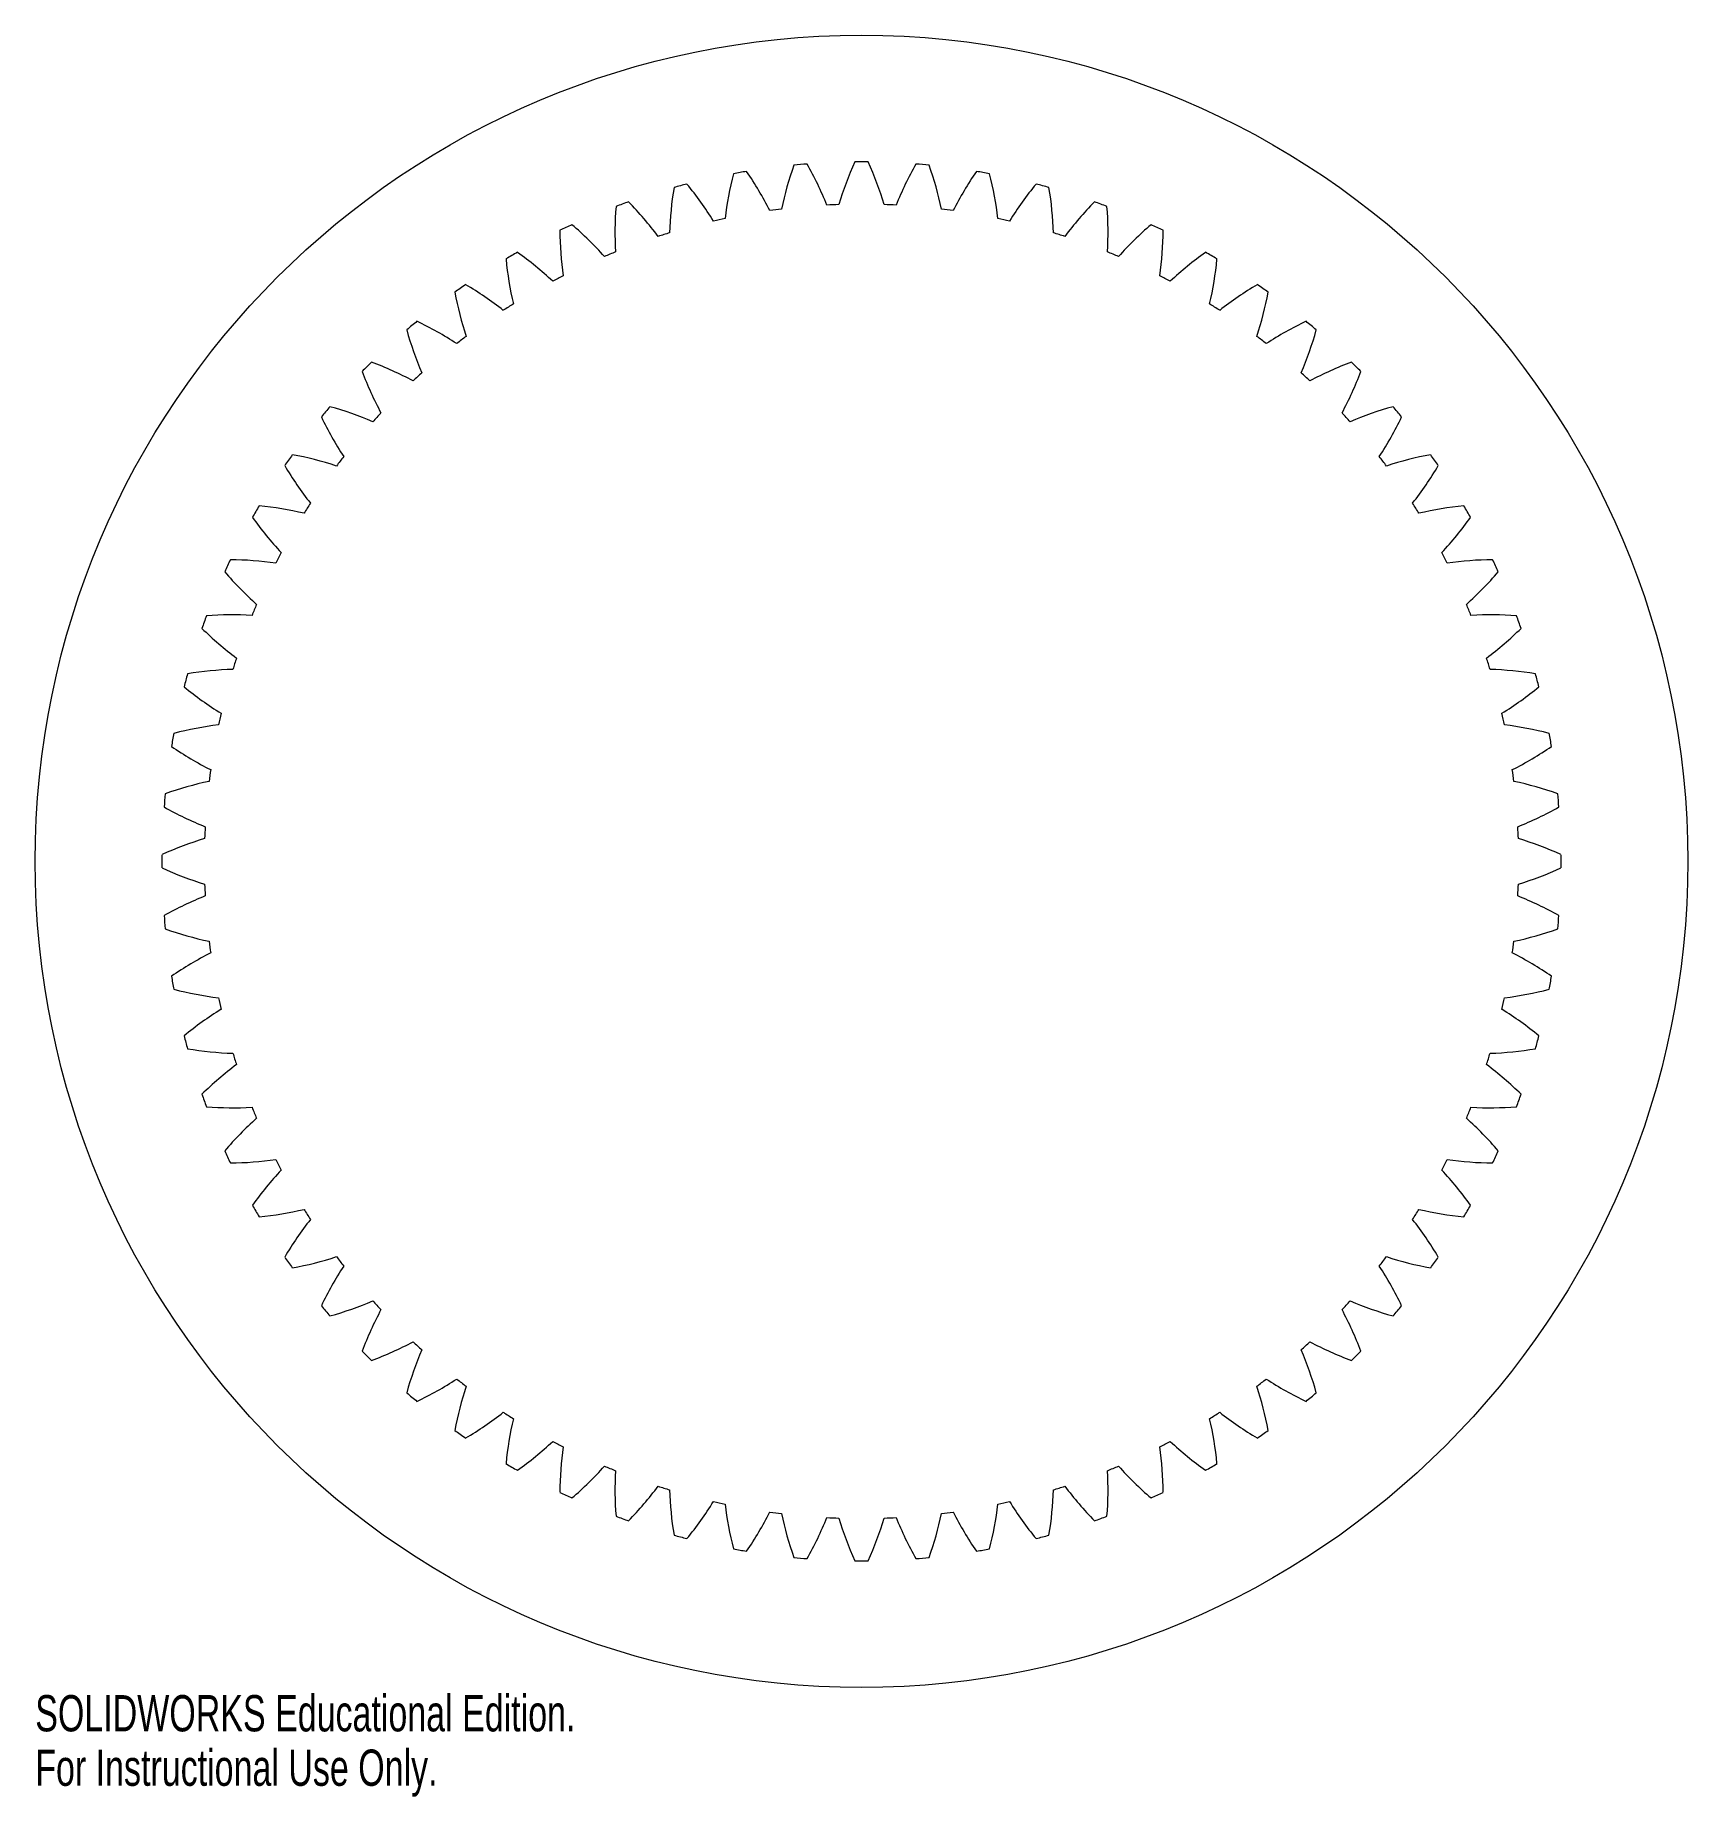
# Model space of a CAD drawing. Header units: millimetres. Extents: x -110 to 110, y -125 to 110.
import ezdxf

# ---------------------------------------------------------------- set-up
doc = ezdxf.new("R2010")
doc.units = ezdxf.units.MM
doc.styles.add('SLDTEXTSTYLE0', font='TXT', dxfattribs={"width": 0.7})

msp = doc.modelspace()

# ---------------------------------------------------------------- linework, layer by layer
at = {"color": 7, "linetype": 'Continuous', "lineweight": 15}
msp.add_circle((0, 0), 110, dxfattribs=at)
for centre, radius, start, end in [((26.52, 80.26), 45, 165.4696, 173.1969), ((0, 0), 93.13, 99.4551, 100.5449), ((-52.37, 66.35), 45, 26.8031, 34.5304), ((33.41, 77.65), 45, 160.4696, 168.1969), ((0, 0), 93.13, 94.4551, 95.5449), ((-46.39, 70.66), 45, 21.8031, 29.5304), ((40.05, 74.44), 45, 155.4696, 163.1969), ((0, 0), 93.13, 89.4551, 90.5449), ((-40.05, 74.44), 45, 16.8031, 24.5304), ((46.39, 70.66), 45, 150.4696, 158.1969), ((0, 0), 93.13, 84.4551, 85.5449), ((-33.41, 77.65), 45, 11.8031, 19.5304), ((52.37, 66.35), 45, 145.4696, 153.1969), ((0, 0), 93.13, 79.4551, 80.5449), ((-26.52, 80.26), 45, 6.8031, 14.5304), ((19.42, 82.27), 45, 170.4696, 178.1969), ((0, 0), 93.13, 104.4551, 105.5449), ((-57.95, 61.54), 45, 31.8031, 39.5304), ((57.95, 61.54), 45, 140.4696, 148.1969), ((0, 0), 93.13, 74.4551, 75.5449), ((-19.42, 82.27), 45, 1.8031, 9.5304), ((12.18, 83.65), 45, 175.4696, 183.1969), ((0, 0), 93.13, 109.4551, 110.5449), ((-63.1, 56.25), 45, 36.8031, 44.5304), ((0, 0), 87.5, 96.9818, 98.0182), ((0, 0), 87.5, 91.9818, 93.0182), ((0, 0), 87.5, 86.9818, 88.0182), ((0, 0), 87.5, 81.9818, 83.0182), ((63.1, 56.25), 45, 135.4696, 143.1969), ((0, 0), 93.13, 69.4551, 70.5449), ((-12.18, 83.65), 45, 356.8031, 4.5304), ((0, 0), 93.13, 114.4551, 115.5449), ((-67.76, 50.54), 45, 41.8031, 49.5304), ((0, 0), 87.5, 101.9818, 103.0182), ((0, 0), 87.5, 76.9818, 78.0182), ((67.76, 50.54), 45, 130.4696, 138.1969), ((0, 0), 93.13, 64.4551, 65.5449), ((4.84, 84.39), 45, 180.4696, 188.1969), ((0, 0), 87.5, 106.9818, 108.0182), ((0, 0), 87.5, 71.9818, 73.0182), ((-4.84, 84.39), 45, 351.8031, 359.5304), ((0, 0), 93.13, 119.4551, 120.5449), ((-2.53, 84.49), 45, 185.4696, 193.1969), ((-71.91, 44.44), 45, 46.8031, 54.5304), ((0, 0), 87.5, 111.9818, 113.0182), ((0, 0), 87.5, 66.9818, 68.0182), ((71.91, 44.44), 45, 125.4696, 133.1969), ((0, 0), 93.13, 59.4551, 60.5449), ((2.53, 84.49), 45, 346.8031, 354.5304), ((0, 0), 87.5, 116.9818, 118.0182), ((0, 0), 87.5, 61.9818, 63.0182), ((0, 0), 93.13, 124.4551, 125.5449), ((-9.89, 83.95), 45, 190.4696, 198.1969), ((-75.51, 38), 45, 51.8031, 59.5304), ((75.51, 38), 45, 120.4696, 128.1969), ((9.89, 83.95), 45, 341.8031, 349.5304), ((0, 0), 93.13, 54.4551, 55.5449), ((0, 0), 87.5, 121.9818, 123.0182), ((0, 0), 87.5, 56.9818, 58.0182), ((0, 0), 93.13, 129.4551, 130.5449), ((-17.17, 82.77), 45, 195.4696, 203.1969), ((-78.53, 31.28), 45, 56.8031, 64.5304), ((78.53, 31.28), 45, 115.4696, 123.1969), ((17.17, 82.77), 45, 336.8031, 344.5304), ((0, 0), 93.13, 49.4551, 50.5449), ((0, 0), 87.5, 126.9818, 128.0182), ((0, 0), 87.5, 51.9818, 53.0182), ((0, 0), 93.13, 134.4551, 135.5449), ((-80.96, 24.31), 45, 61.8031, 69.5304), ((80.96, 24.31), 45, 110.4696, 118.1969), ((0, 0), 93.13, 44.4551, 45.5449), ((-24.31, 80.96), 45, 200.4696, 208.1969), ((0, 0), 87.5, 131.9818, 133.0182), ((0, 0), 87.5, 46.9818, 48.0182), ((24.31, 80.96), 45, 331.8031, 339.5304), ((0, 0), 93.13, 139.4551, 140.5449), ((-31.28, 78.53), 45, 205.4696, 213.1969), ((-82.77, 17.17), 45, 66.8031, 74.5304), ((0, 0), 87.5, 136.9818, 138.0182), ((0, 0), 87.5, 41.9818, 43.0182), ((82.77, 17.17), 45, 105.4696, 113.1969), ((31.28, 78.53), 45, 326.8031, 334.5304), ((0, 0), 93.13, 39.4551, 40.5449), ((0, 0), 93.13, 144.4551, 145.5449), ((-83.95, 9.89), 45, 71.8031, 79.5304), ((83.95, 9.89), 45, 100.4696, 108.1969), ((0, 0), 93.13, 34.4551, 35.5449), ((-38, 75.51), 45, 210.4696, 218.1969), ((0, 0), 87.5, 141.9818, 143.0182), ((0, 0), 87.5, 36.9818, 38.0182), ((38, 75.51), 45, 321.8031, 329.5304), ((0, 0), 93.13, 149.4551, 150.5449), ((-84.49, 2.53), 45, 76.8031, 84.5304), ((0, 0), 87.5, 146.9818, 148.0182), ((0, 0), 87.5, 31.9818, 33.0182), ((84.49, 2.53), 45, 95.4696, 103.1969), ((0, 0), 93.13, 29.4551, 30.5449), ((-44.44, 71.91), 45, 215.4696, 223.1969), ((44.44, 71.91), 45, 316.8031, 324.5304), ((0, 0), 93.13, 154.4551, 155.5449), ((-84.39, -4.84), 45, 81.8031, 89.5304), ((0, 0), 87.5, 151.9818, 153.0182), ((0, 0), 87.5, 26.9818, 28.0182), ((84.39, -4.84), 45, 90.4696, 98.1969), ((0, 0), 93.13, 24.4551, 25.5449), ((-50.54, 67.76), 45, 220.4696, 228.1969), ((50.54, 67.76), 45, 311.8031, 319.5304), ((0, 0), 87.5, 156.9818, 158.0182), ((0, 0), 87.5, 21.9818, 23.0182), ((0, 0), 93.13, 159.4551, 160.5449), ((-56.25, 63.1), 45, 225.4696, 233.1969), ((-83.65, -12.18), 45, 86.8031, 94.5304), ((83.65, -12.18), 45, 85.4696, 93.1969), ((56.25, 63.1), 45, 306.8031, 314.5304), ((0, 0), 93.13, 19.4551, 20.5449), ((0, 0), 87.5, 161.9818, 163.0182), ((0, 0), 87.5, 16.9818, 18.0182), ((0, 0), 93.13, 164.4551, 165.5449), ((-82.27, -19.42), 45, 91.8031, 99.5304), ((82.27, -19.42), 45, 80.4696, 88.1969), ((0, 0), 93.13, 14.4551, 15.5449), ((-61.54, 57.95), 45, 230.4696, 238.1969), ((61.54, 57.95), 45, 301.8031, 309.5304), ((0, 0), 87.5, 166.9818, 168.0182), ((0, 0), 87.5, 11.9818, 13.0182), ((0, 0), 93.13, 169.4551, 170.5449), ((-80.26, -26.52), 45, 96.8031, 104.5304), ((80.26, -26.52), 45, 75.4696, 83.1969), ((0, 0), 93.13, 9.4551, 10.5449), ((-66.35, 52.37), 45, 235.4696, 243.1969), ((66.35, 52.37), 45, 296.8031, 304.5304), ((0, 0), 87.5, 171.9818, 173.0182), ((0, 0), 87.5, 6.9818, 8.0182), ((-77.65, -33.41), 45, 101.8031, 109.5304), ((77.65, -33.41), 45, 70.4696, 78.1969), ((0, 0), 93.13, 174.4551, 175.5449), ((-70.66, 46.39), 45, 240.4696, 248.1969), ((70.66, 46.39), 45, 291.8031, 299.5304), ((0, 0), 93.13, 4.4551, 5.5449), ((-74.44, -40.05), 45, 106.8031, 114.5304), ((0, 0), 87.5, 176.9818, 178.0182), ((0, 0), 87.5, 1.9818, 3.0182), ((74.44, -40.05), 45, 65.4696, 73.1969), ((0, 0), 93.13, 179.4551, 180.5449), ((0, 0), 93.13, 359.4551, 0.5449), ((-74.44, 40.05), 45, 245.4696, 253.1969), ((74.44, 40.05), 45, 286.8031, 294.5304), ((-70.66, -46.39), 45, 111.8031, 119.5304), ((0, 0), 87.5, 181.9818, 183.0182), ((0, 0), 87.5, 356.9818, 358.0182), ((70.66, -46.39), 45, 60.4696, 68.1969), ((0, 0), 93.13, 184.4551, 185.5449), ((-77.65, 33.41), 45, 250.4696, 258.1969), ((77.65, 33.41), 45, 281.8031, 289.5304), ((0, 0), 93.13, 354.4551, 355.5449), ((0, 0), 87.5, 186.9818, 188.0182), ((0, 0), 87.5, 351.9818, 353.0182), ((-66.35, -52.37), 45, 116.8031, 124.5304), ((66.35, -52.37), 45, 55.4696, 63.1969), ((0, 0), 93.13, 189.4551, 190.5449), ((0, 0), 93.13, 349.4551, 350.5449), ((-80.26, 26.52), 45, 255.4696, 263.1969), ((0, 0), 87.5, 191.9818, 193.0182), ((0, 0), 87.5, 346.9818, 348.0182), ((80.26, 26.52), 45, 276.8031, 284.5304), ((-61.54, -57.95), 45, 121.8031, 129.5304), ((61.54, -57.95), 45, 50.4696, 58.1969), ((0, 0), 93.13, 194.4551, 195.5449), ((0, 0), 93.13, 344.4551, 345.5449), ((-82.27, 19.42), 45, 260.4696, 268.1969), ((0, 0), 87.5, 196.9818, 198.0182), ((0, 0), 87.5, 341.9818, 343.0182), ((82.27, 19.42), 45, 271.8031, 279.5304), ((-56.25, -63.1), 45, 126.8031, 134.5304), ((56.25, -63.1), 45, 45.4696, 53.1969), ((0, 0), 93.13, 199.4551, 200.5449), ((-83.65, 12.18), 45, 265.4696, 273.1969), ((0, 0), 87.5, 201.9818, 203.0182), ((0, 0), 87.5, 336.9818, 338.0182), ((83.65, 12.18), 45, 266.8031, 274.5304), ((0, 0), 93.13, 339.4551, 340.5449), ((-50.54, -67.76), 45, 131.8031, 139.5304), ((50.54, -67.76), 45, 40.4696, 48.1969), ((0, 0), 93.13, 204.4551, 205.5449), ((-84.39, 4.84), 45, 270.4696, 278.1969), ((0, 0), 87.5, 206.9818, 208.0182), ((0, 0), 87.5, 331.9818, 333.0182), ((84.39, 4.84), 45, 261.8031, 269.5304), ((0, 0), 93.13, 334.4551, 335.5449), ((-44.44, -71.91), 45, 136.8031, 144.5304), ((44.44, -71.91), 45, 35.4696, 43.1969), ((0, 0), 93.13, 209.4551, 210.5449), ((-84.49, -2.53), 45, 275.4696, 283.1969), ((0, 0), 87.5, 211.9818, 213.0182), ((0, 0), 87.5, 326.9818, 328.0182), ((84.49, -2.53), 45, 256.8031, 264.5304), ((0, 0), 93.13, 329.4551, 330.5449), ((-38, -75.51), 45, 141.8031, 149.5304), ((38, -75.51), 45, 30.4696, 38.1969), ((0, 0), 93.13, 214.4551, 215.5449), ((-83.95, -9.89), 45, 280.4696, 288.1969), ((-31.28, -78.53), 45, 146.8031, 154.5304), ((0, 0), 87.5, 216.9818, 218.0182), ((0, 0), 87.5, 321.9818, 323.0182), ((31.28, -78.53), 45, 25.4696, 33.1969), ((83.95, -9.89), 45, 251.8031, 259.5304), ((0, 0), 93.13, 324.4551, 325.5449), ((-82.77, -17.17), 45, 285.4696, 293.1969), ((0, 0), 87.5, 221.9818, 223.0182), ((0, 0), 87.5, 316.9818, 318.0182), ((82.77, -17.17), 45, 246.8031, 254.5304), ((0, 0), 93.13, 219.4551, 220.5449), ((-24.31, -80.96), 45, 151.8031, 159.5304), ((24.31, -80.96), 45, 20.4696, 28.1969), ((0, 0), 93.13, 319.4551, 320.5449), ((0, 0), 93.13, 224.4551, 225.5449), ((-80.96, -24.31), 45, 290.4696, 298.1969), ((-17.17, -82.77), 45, 156.8031, 164.5304), ((0, 0), 87.5, 226.9818, 228.0182), ((0, 0), 87.5, 311.9818, 313.0182), ((17.17, -82.77), 45, 15.4696, 23.1969), ((80.96, -24.31), 45, 241.8031, 249.5304), ((0, 0), 93.13, 314.4551, 315.5449), ((-78.53, -31.28), 45, 295.4696, 303.1969), ((-9.89, -83.95), 45, 161.8031, 169.5304), ((0, 0), 87.5, 231.9818, 233.0182), ((0, 0), 87.5, 306.9818, 308.0182), ((9.89, -83.95), 45, 10.4696, 18.1969), ((78.53, -31.28), 45, 236.8031, 244.5304), ((0, 0), 93.13, 229.4551, 230.5449), ((0, 0), 93.13, 309.4551, 310.5449), ((-75.51, -38), 45, 300.4696, 308.1969), ((0, 0), 87.5, 236.9818, 238.0182), ((-2.53, -84.49), 45, 166.8031, 174.5304), ((0, 0), 87.5, 301.9818, 303.0182), ((2.53, -84.49), 45, 5.4696, 13.1969), ((75.51, -38), 45, 231.8031, 239.5304), ((0, 0), 93.13, 234.4551, 235.5449), ((-71.91, -44.44), 45, 305.4696, 313.1969), ((0, 0), 87.5, 241.9818, 243.0182), ((0, 0), 87.5, 296.9818, 298.0182), ((71.91, -44.44), 45, 226.8031, 234.5304), ((0, 0), 93.13, 304.4551, 305.5449), ((4.84, -84.39), 45, 171.8031, 179.5304), ((-4.84, -84.39), 45, 0.4696, 8.1969), ((0, 0), 93.13, 239.4551, 240.5449), ((-67.76, -50.54), 45, 310.4696, 318.1969), ((0, 0), 87.5, 246.9818, 248.0182), ((12.18, -83.65), 45, 176.8031, 184.5304), ((-12.18, -83.65), 45, 355.4696, 3.1969), ((0, 0), 87.5, 291.9818, 293.0182), ((67.76, -50.54), 45, 221.8031, 229.5304), ((0, 0), 93.13, 299.4551, 300.5449), ((0, 0), 93.13, 244.4551, 245.5449), ((-63.1, -56.25), 45, 315.4696, 323.1969), ((0, 0), 87.5, 251.9818, 253.0182), ((19.42, -82.27), 45, 181.8031, 189.5304), ((-19.42, -82.27), 45, 350.4696, 358.1969), ((0, 0), 87.5, 286.9818, 288.0182), ((63.1, -56.25), 45, 216.8031, 224.5304), ((0, 0), 93.13, 294.4551, 295.5449), ((-57.95, -61.54), 45, 320.4696, 328.1969), ((0, 0), 87.5, 256.9818, 258.0182), ((26.52, -80.26), 45, 186.8031, 194.5304), ((-52.37, -66.35), 45, 325.4696, 333.1969), ((0, 0), 87.5, 261.9818, 263.0182), ((0, 0), 87.5, 276.9818, 278.0182), ((52.37, -66.35), 45, 206.8031, 214.5304), ((-26.52, -80.26), 45, 345.4696, 353.1969), ((0, 0), 87.5, 281.9818, 283.0182), ((57.95, -61.54), 45, 211.8031, 219.5304), ((0, 0), 93.13, 249.4551, 250.5449), ((33.41, -77.65), 45, 191.8031, 199.5304), ((-46.39, -70.66), 45, 330.4696, 338.1969), ((0, 0), 87.5, 266.9818, 268.0182), ((40.05, -74.44), 45, 196.8031, 204.5304), ((-40.05, -74.44), 45, 335.4696, 343.1969), ((0, 0), 87.5, 271.9818, 273.0182), ((46.39, -70.66), 45, 201.8031, 209.5304), ((-33.41, -77.65), 45, 340.4696, 348.1969), ((0, 0), 93.13, 289.4551, 290.5449), ((0, 0), 93.13, 254.4551, 255.5449), ((0, 0), 93.13, 284.4551, 285.5449), ((0, 0), 93.13, 259.4551, 260.5449), ((0, 0), 93.13, 264.4551, 265.5449), ((0, 0), 93.13, 269.4551, 270.5449), ((0, 0), 93.13, 274.4551, 275.5449), ((0, 0), 93.13, 279.4551, 280.5449)]:
    msp.add_arc(centre, radius, start, end, dxfattribs=at)

# ---------------------------------------------------------------- texts
at = {"color": 7, "linetype": 'Continuous', "char_height": 4.8336, "attachment_point": 1, "style": 'SLDTEXTSTYLE0'}
for s, insert in [('SOLIDWORKS Educational Edition.', (-110, -111.02)), ('For Instructional Use Only.', (-110, -118.27))]:
    msp.add_mtext(s, dxfattribs=dict(at, insert=insert))

doc.saveas('drawing.dxf')
